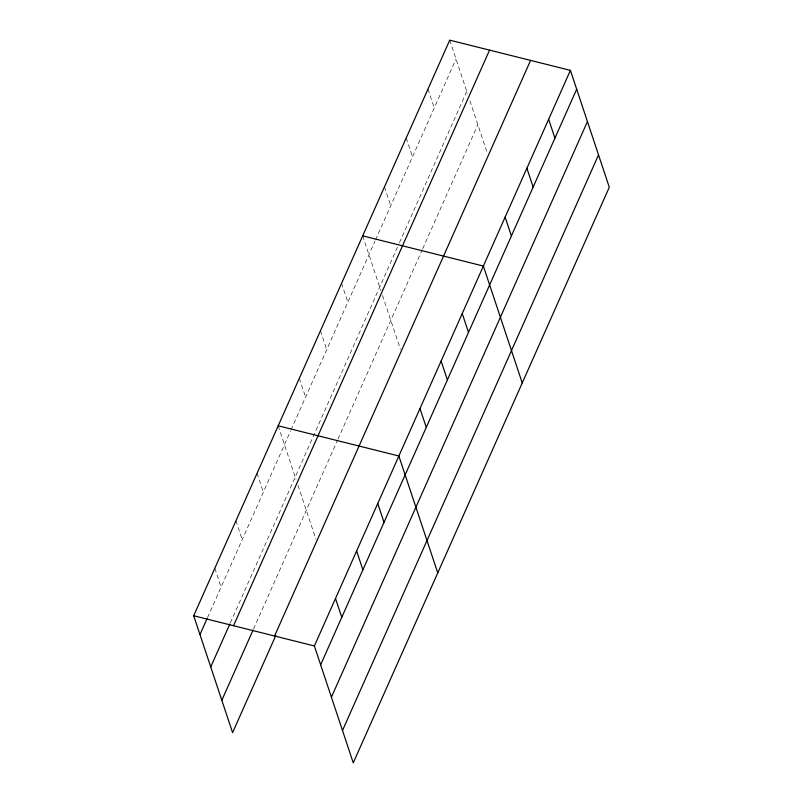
<?xml version="1.0" encoding="UTF-8"?>
<svg xmlns="http://www.w3.org/2000/svg" width="803" height="803" viewBox="0 0 803 803"><rect width="100%" height="100%" fill="white"/><g stroke="black" fill="none" stroke-linecap="round" stroke-linejoin="round"><path stroke-width="0.6" stroke-dasharray="4.01 3.01" d="M207.515 617.648L290.505 431.091M291.007 429.956L375.031 241.051M375.533 239.916L456.014 59M230.351 622.857L398.95 243.821M399.462 242.687L466.774 91.351M253.507 629.06L337.501 440.235M338.003 439.111L422.187 249.843M422.689 248.709L477.865 124.686M449.74 40.15L467.567 93.73M469.936 100.877L487.471 153.574M427.979 89.073L434.252 107.933M406.218 138.006L412.481 156.856M384.446 186.928L390.72 205.779M362.685 235.851L380.903 290.626M382.489 295.394L400.416 349.275M341.566 283.339L347.84 302.189M320.437 330.826L326.711 349.676M299.318 378.313L305.592 397.164M278.189 425.801L296.016 479.391M298.003 485.343L315.92 539.225M257.07 473.288L263.344 492.139M235.952 520.776L242.215 539.626M214.823 568.263L221.096 587.113"/><path stroke-width="1.2" d="M275.841 635.404L232.589 732.637L193.704 615.75L449.74 40.15L570.411 70.363L609.296 187.25L353.26 762.85L314.374 645.963L570.411 70.363M199.977 634.601L207.013 618.772M210.737 666.952L229.849 623.991M233.522 625.718L489.559 50.117M221.819 700.286L253.005 630.184M274.556 635.996L530.592 60.396M320.648 664.814L576.684 89.213M331.408 697.165L587.445 121.564M342.5 730.499L598.536 154.899M362.685 235.851L483.366 266.064L522.241 382.951M278.189 425.801L398.87 456.014L437.755 572.9M193.704 615.75L314.374 645.963M548.65 119.286L554.923 138.136M526.888 168.218L533.162 187.069M505.127 217.141L511.401 235.992M462.237 313.551L468.51 332.402M441.118 361.039L447.391 379.889M419.989 408.526L426.263 427.377M377.751 503.501L384.015 522.351M356.622 550.988L362.896 569.839M335.503 598.476L341.777 617.326"/></g></svg>
